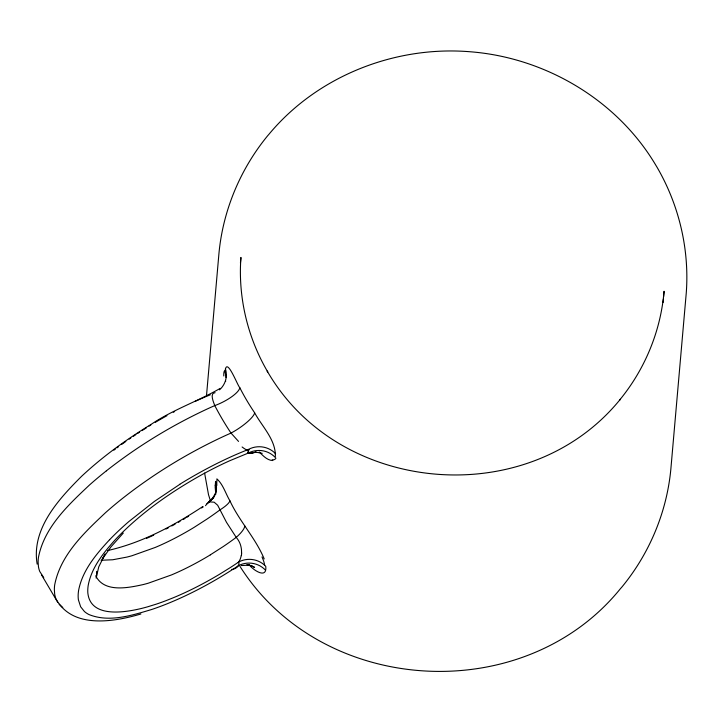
<?xml version="1.0" encoding="UTF-8"?>
<svg xmlns="http://www.w3.org/2000/svg" width="723" height="723" viewBox="0 0 723 723"><rect width="100%" height="100%" fill="white"/><g stroke="black" fill="none" stroke-linecap="round" stroke-linejoin="round"><path stroke-width="1.08" d="M96.575 576.276L96.602 571.342M241.708 552.851L241.41 555.635M237.84 562.593L237.515 562.819A110.583 28.568 -30.6 0 1 229.878 567.844L219.394 574.351A101.491 26.218 -30.6 0 1 172.652 598.02L165.513 600.849A116.141 30.005 -30.6 0 1 156.412 604.094L147.835 606.751A131.676 34.017 -30.6 0 1 141.771 608.377C124.934 612.462 90.691 618.319 87.863 593.203A297.225 76.783 -30.6 0 1 88.233 585.232C91.622 567.194 103.832 552.354 115.807 539.114C140.687 513.023 170.574 492.146 201.961 474.64A111.414 28.784 -30.6 0 1 229.426 460.876L248.341 453.041A21.826 20.732 5 0 1 275.273 457.451C276.511 440.361 262.214 426.832 254.632 412.788A225.549 194.849 32.1 0 1 239.765 387.645C237.487 385.585 225.829 354.171 225.088 372.526A21.826 20.732 5 0 1 226.001 377.496M213.213 498.364A21.826 20.732 5 0 0 215.562 481.419L215.174 487.175L215.816 494.207M206.489 395.797L218.753 255.671C222.377 211.767 239.928 169.426 267.908 135.445L268.64 134.641C317.008 76.141 394.885 45.522 470.131 51.758C545.467 57.569 617.505 100.19 656.059 165.621L656.629 166.534C678.906 204.519 689.579 249.11 686.254 293.068L671.052 466.814C667.419 510.727 649.878 553.059 621.888 587.04L620.47 588.63C523.678 708.179 321.708 696.15 239.783 566.064M240.443 263.073L240.94 257.451C237.93 297.234 247.582 337.587 267.754 371.965L267.185 371.053C339.214 496.231 529.326 511.568 620.298 399.295L619.575 400.108C644.898 369.354 660.777 331.035 664.066 291.288L663.578 296.909M249.516 565.124C252.851 569.787 267.311 579.738 265.748 566.335A21.826 20.732 5 0 0 238.816 561.934C239.828 565.82 236.358 568.54 233.041 569.236M248.341 453.041L248.667 449.317A21.826 20.732 5 0 1 275.599 453.728M663.081 302.53L663.38 299.159M96.123 578.057L98.744 566.895L105.124 553.999L102.115 559.367L111.026 546.805L123.308 533.041M250.23 453.14L256.177 452.182L249.968 453.375M215.436 493.294L211.884 499.385L208.387 502.612L212.987 498.066L206.832 503.795M109.607 539.71C96.177 554.18 82.467 570.348 78.626 590.284A305.965 79.042 -30.6 0 0 78.409 599.873L80.651 606.778L84.374 611.45A236.972 61.22 -30.6 0 0 89.083 614.604C109.39 622.72 131.875 615.4 151.776 609.462A125.377 32.39 -30.6 0 0 166.859 603.904C192.002 593.755 215.888 580.632 238.482 565.666A21.826 20.732 5 0 1 265.413 570.076M220.208 388.368C197.957 401.292 172.878 409.706 151.297 424.256C126.543 439.358 102.874 456.403 81.672 476.231C58.68 499.141 31.125 528.965 37.18 564.175M106.362 470.854C137.334 446.471 171.197 425.775 206.914 409.128A143.669 37.117 -30.6 0 1 214.776 405.585A21.826 6.218 -27 0 0 239.774 387.645M113.882 450.167L115.427 449.001M116.99 447.844L118.572 446.678M121.771 444.347L125.838 441.446M129.173 439.141L130.836 437.984M238.816 561.934L238.165 562.377M133.393 436.267L135.942 434.55M137.677 433.42L139.403 432.291M202.639 506.651C173.475 525.901 141.934 542.828 107.61 550.555M142.015 430.601L146.417 427.817M179.819 484.338L154.351 501.455L128.875 521.536A160.108 41.365 -30.6 0 0 109.625 539.701M210.339 554.839L223.308 546.516A103.66 26.778 -30.6 0 0 236.213 537.37A21.826 6.227 -34.8 0 0 244.745 525.883M186.877 517.288L188.64 516.222M140.886 613.981C113.683 622.042 72.463 629.028 56.023 598.996A300.19 77.551 -30.6 0 1 54.659 593.899L54.361 589.606A330.926 85.486 -30.6 0 1 54.668 585.006C60.398 554.984 84.23 532.734 105.549 512.652A161.663 41.762 -30.6 0 1 122.603 498.346C153.574 473.963 187.438 453.267 223.154 436.611A143.669 37.117 -30.6 0 1 231.017 433.068A21.826 5.034 -34.1 0 0 254.632 412.788M241.229 565.567L249.39 565.133L246.923 564.636L250.971 565.603L254.613 567.41L251.604 565.748M250.275 453.023L256.15 452.236L262.223 453.33M232.363 569.344L231.676 569.408M272.842 460.542C267.185 460.406 262.973 455.635 259.214 451.947M101.057 560.262L112.734 559.765L126.814 557.108A113.909 29.426 -30.6 0 0 132.074 555.707L155.21 547.456A83.814 21.654 -30.6 0 0 194.116 527.365L207.067 519.024A103.66 26.778 -30.6 0 0 219.973 509.887A21.826 5.016 -26.4 0 0 229.878 500.741C225.585 493.565 223.181 484.5 216.873 478.861M215.093 392.716C209.39 392.996 213.628 402.431 214.776 405.585A284.229 248.278 30.7 0 0 231.008 433.077L238.545 441.419M62.784 607.519L59.15 604.202M43.742 577.632L39.783 571.513A300.19 77.551 -30.6 0 1 38.418 566.416L38.12 562.123A330.926 85.486 -30.6 0 1 38.427 557.523C44.157 527.501 67.989 505.25 89.309 485.169A161.663 41.762 -30.6 0 1 106.362 470.854M41.455 574.749L57.695 602.232M229.878 500.741C239.367 521.274 255.499 537.975 264.202 558.906M95.689 575.779C104.13 592.905 128.061 587.889 143.064 584.6A113.909 29.426 -30.6 0 0 148.314 583.19L171.45 574.939A83.814 21.654 -30.6 0 0 210.357 554.857M210.51 501.021L208.513 494.695L204.609 473.104M225.513 380.443L225.657 381.491M185.124 518.373A101.491 26.218 -30.6 0 1 183.344 519.421M180.063 521.328A101.491 26.218 -30.6 0 1 178.409 522.268M175.111 524.13A101.491 26.218 -30.6 0 1 171.803 525.937M168.495 527.718A101.491 26.218 -30.6 0 1 166.019 529.019M153.728 535.119A101.491 26.218 -30.6 0 1 146.489 538.418M203.271 506.85A110.583 28.568 -30.6 0 1 201.59 507.971M205.522 505.693A33.556 15.174 79.5 0 1 210.059 501.907L214.162 502.196L217.677 505.269L226.507 522.34L236.222 537.37A11.333 5.802 59.5 0 1 240.551 545.079A19.819 10.321 59.5 0 1 241.518 552.697M149.037 426.109A123.235 31.839 -30.6 0 1 150.827 425.016M155.282 422.359A123.235 31.839 -30.6 0 1 166.95 415.698M173.249 412.282A123.235 31.839 -30.6 0 1 174.623 411.55M195.002 401.455A123.235 31.839 -30.6 0 1 210.285 394.821M250.149 453.059A31.685 3.732 44.8 0 1 247.374 451.983M241.22 555.472A33.746 18.183 58 0 1 238.735 561.834M179.756 484.283A123.235 31.839 -30.6 0 1 248.604 449.399M248.983 449.67A27.646 4.69 49.1 0 1 242.106 446.977M223.787 375.96A47.582 6.29 72.7 0 1 224.537 370.818M225.413 368.802A21.826 20.732 5 0 1 219.521 389.842M275.897 458.12A47.582 10.972 48.4 0 1 272.237 459.765M215.237 485.151A21.826 20.732 5 0 1 216.159 491.866M216.864 485.413A48.414 5.35 75.6 0 1 217.081 479.611M262.006 556.945A48.324 10.276 51.5 0 1 264.654 565.16"/></g></svg>
